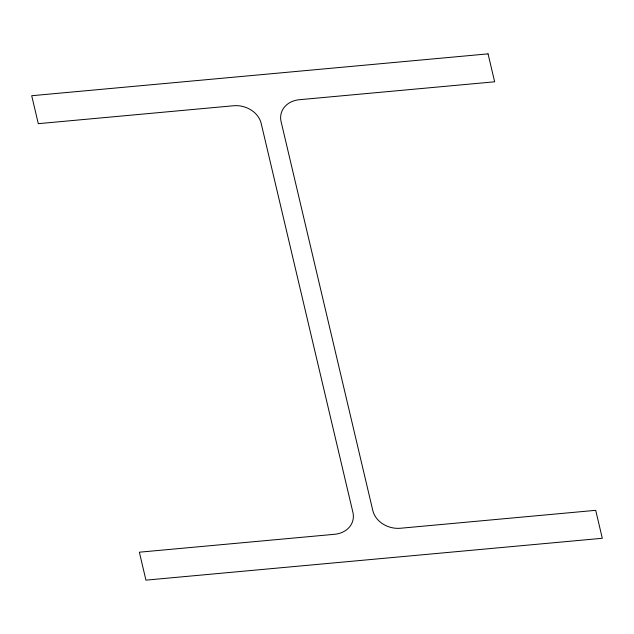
<?xml version="1.0" encoding="UTF-8"?>
<svg xmlns="http://www.w3.org/2000/svg" width="634" height="634" viewBox="0 0 634 634"><rect width="100%" height="100%" fill="white"/><g stroke="black" fill="none" stroke-linecap="round" stroke-linejoin="round"><path stroke-width="0.95" d="M488.061 53.858L31.7 95.718L38.294 123.67L233.542 105.751A23.688 19.591 14.8 0 1 261.184 123.424L352.916 512.407A23.688 19.591 14.8 0 1 334.601 534.288L139.353 552.198L145.939 580.142L602.3 538.282L595.706 510.33L400.458 528.249A23.688 19.591 14.8 0 1 372.816 510.576L281.084 121.593A23.688 19.591 14.8 0 1 299.399 99.712L494.647 81.802L488.061 53.858"/></g></svg>
